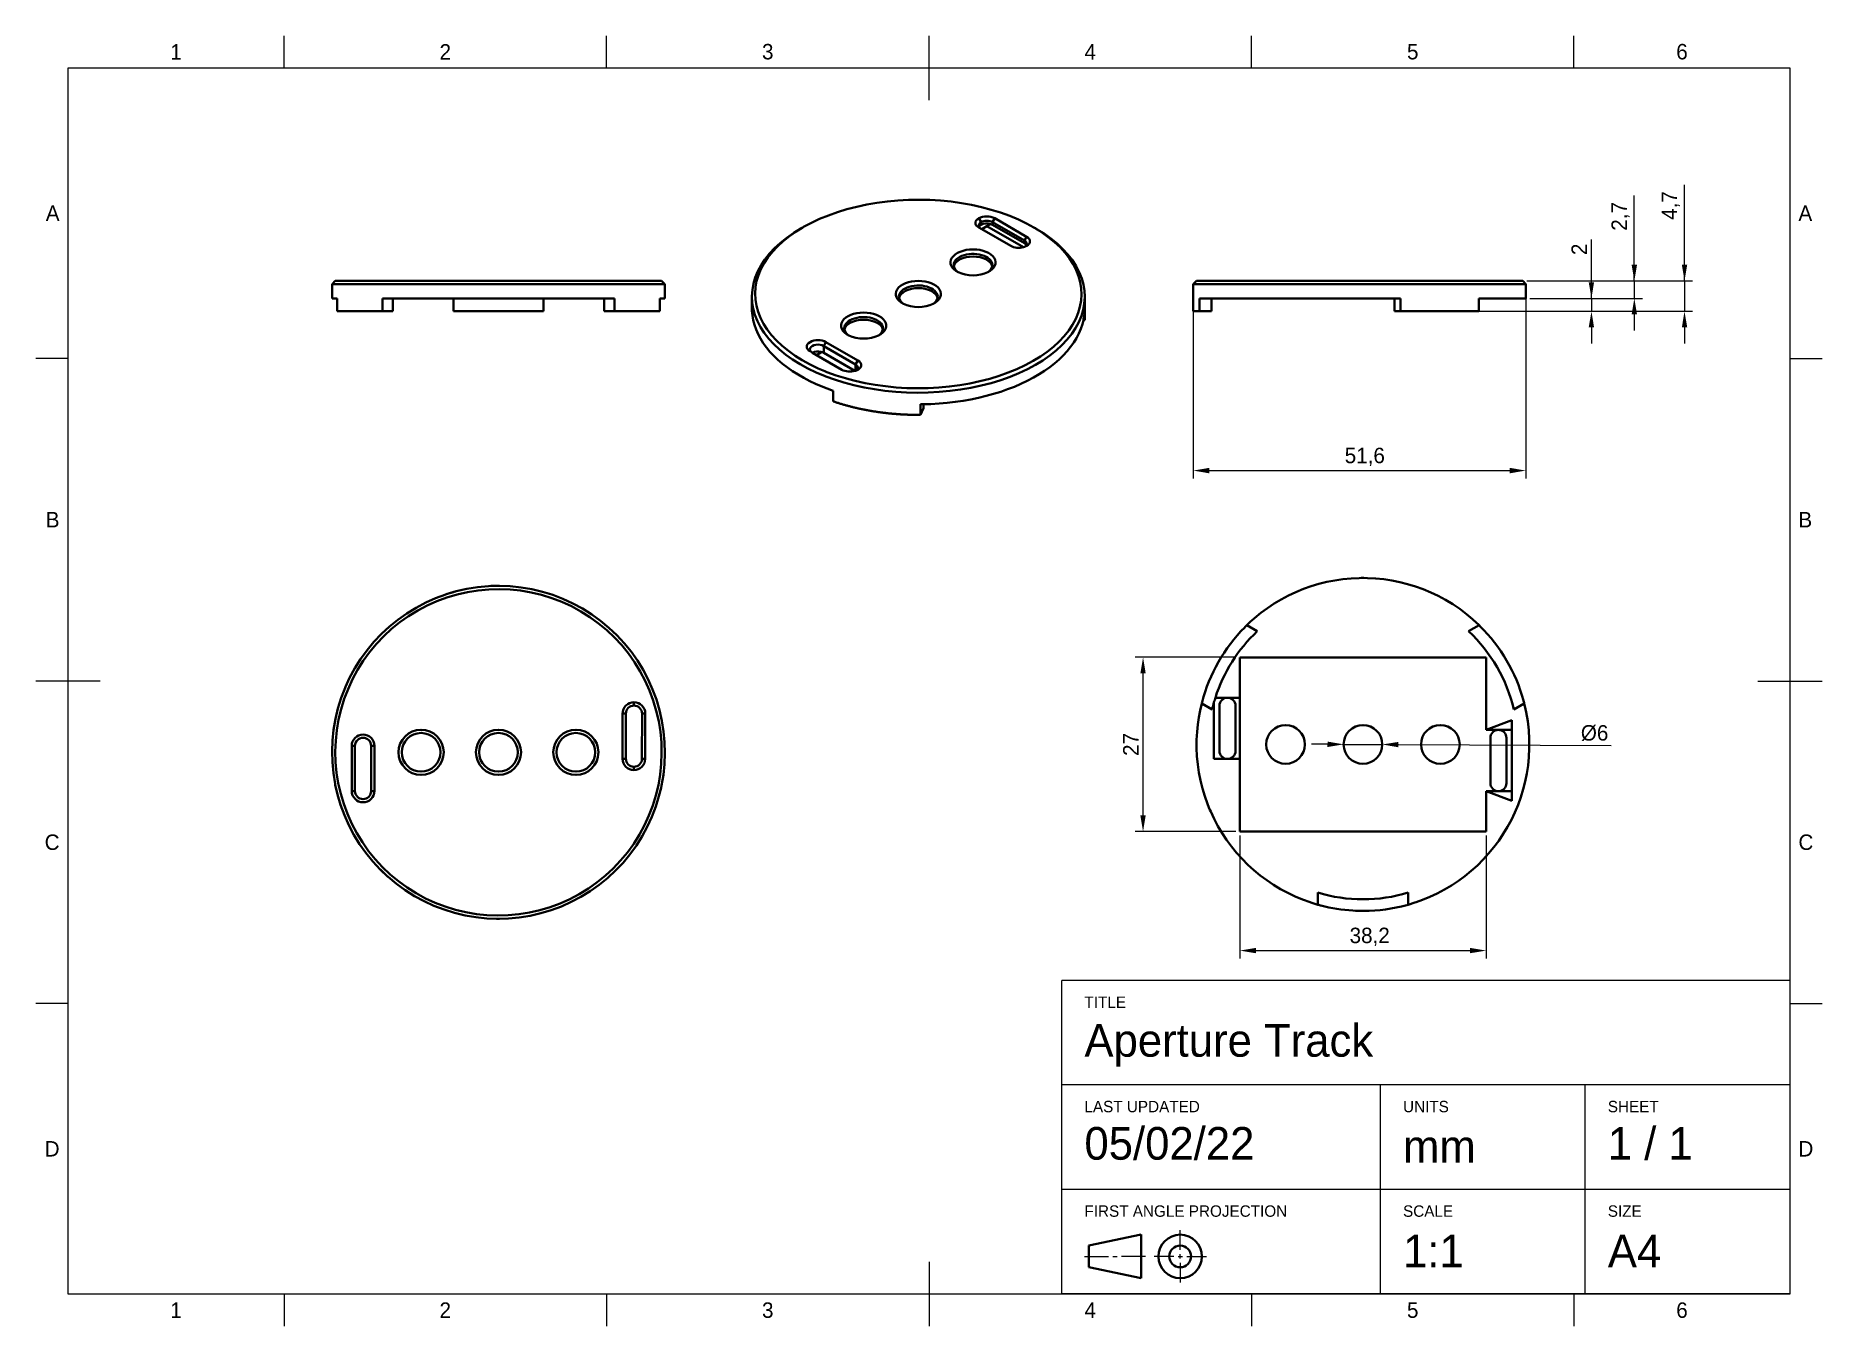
# Model space of a CAD drawing. Header units: millimetres. Extents: x 15 to 292, y 5 to 205.
import ezdxf

# ---------------------------------------------------------------- set-up
doc = ezdxf.new("R2010")
doc.units = ezdxf.units.MM
for name, color, linetype in [('Annotations', 7, 'Continuous'), ('Border', 7, 'Continuous'), ('Geometries', 7, 'Continuous')]:
    doc.layers.add(name, color=color, linetype=linetype)
doc.styles.add('Shapr0', font='txt', dxfattribs={"height": 2.3925})
doc.styles.add('Shapr1', font='txt', dxfattribs={"height": 2.3925})
doc.styles.add('Shapr3', font='txt', dxfattribs={"height": 2.3925})
doc.styles.add('Shapr6', font='txt', dxfattribs={"height": 2.3925})
doc.dimstyles.new('ISO-25', dxfattribs={"dimtxt": 2.5, "dimasz": 2.5, "dimexe": 1.25, "dimexo": 0.625, "dimtad": 1, "dimtxsty": 'Standard', "dimcen": 2.5, "dimadec": 0, "dimazin": 0, "dimtfac": 1, "dimtmove": 0, "dimatfit": 3, "dimfxl": 1, "dimarcsym": 0})

# ---------------------------------------------------------------- blocks, each defined once
blk = doc.blocks.new('*D2')
at = {"layer": 'Annotations', "color": 0, "linetype": 'Continuous', "lineweight": 15}
for p, q in [((201.69, 81.04), (201.69, 61.97)), ((239.89, 81.04), (239.89, 61.97)), ((204.19, 63.22), (237.39, 63.22))]:
    blk.add_line(p, q, dxfattribs=at)
at = {"layer": 'Annotations', "color": 0}
for points in [[(204.19, 63.64), (204.19, 62.81), (201.69, 63.22)], [(237.39, 62.81), (237.39, 63.64), (239.89, 63.22)]]:
    blk.add_solid(points, dxfattribs=at)
at = {"layer": 'Defpoints', "color": 0}
for p in [(201.69, 81.67), (239.89, 81.67), (239.89, 63.22)]:
    blk.add_point(p, dxfattribs=at)
at = {"layer": 'Annotations', "color": 0, "lineweight": 15, "insert": (221.83, 65.35), "char_height": 2.393, "attachment_point": 5, "rotation": 0.0013, "style": 'Shapr6'}
blk.add_mtext('\\A1;38,2', dxfattribs=at)
blk = doc.blocks.new('*D3')
at = {"layer": 'Annotations', "color": 0, "linetype": 'Continuous', "lineweight": 15}
for p, q in [((201.06, 108.67), (185.44, 108.67)), ((186.69, 84.17), (186.69, 106.17)), ((201.06, 81.67), (185.44, 81.67))]:
    blk.add_line(p, q, dxfattribs=at)
at = {"layer": 'Annotations', "color": 0}
for points in [[(187.1, 106.17), (186.27, 106.17), (186.69, 108.67)], [(186.27, 84.17), (187.1, 84.17), (186.69, 81.67)]]:
    blk.add_solid(points, dxfattribs=at)
at = {"layer": 'Defpoints', "color": 0}
for p in [(186.69, 108.67), (201.69, 108.67), (201.69, 81.67)]:
    blk.add_point(p, dxfattribs=at)
at = {"layer": 'Annotations', "color": 0, "lineweight": 15, "insert": (184.79, 95.17), "char_height": 2.393, "attachment_point": 5, "rotation": 90, "style": 'Shapr6'}
blk.add_mtext('\\A1;27', dxfattribs=at)
blk = doc.blocks.new('*D4')
at = {"layer": 'Annotations', "color": 0, "linetype": 'Continuous', "lineweight": 15}
for p, q in [((215.29, 95.19), (212.79, 95.2)), ((217.79, 95.18), (223.79, 95.16)), ((226.29, 95.15), (259.27, 95.02))]:
    blk.add_line(p, q, dxfattribs=at)
at = {"layer": 'Annotations', "color": 0}
for points in [[(215.28, 94.77), (215.29, 95.61), (217.79, 95.18)], [(226.29, 95.56), (226.28, 94.73), (223.79, 95.16)]]:
    blk.add_solid(points, dxfattribs=at)
at = {"layer": 'Defpoints', "color": 0}
for p in [(217.79, 95.18), (223.79, 95.16)]:
    blk.add_point(p, dxfattribs=at)
at = {"layer": 'Annotations', "color": 0, "lineweight": 15, "insert": (256.7, 96.92), "char_height": 2.393, "attachment_point": 5, "rotation": 359.7771, "style": 'Shapr6'}
blk.add_mtext('\\A1;%%c6', dxfattribs=at)
blk = doc.blocks.new('*D5')
at = {"layer": 'Annotations', "color": 0, "linetype": 'Continuous', "lineweight": 15}
for p, q in [((262.86, 167), (262.86, 180.22)), ((262.86, 169.5), (262.86, 172)), ((246.17, 167), (264.11, 167)), ((262.86, 167), (262.86, 164.3)), ((246.68, 164.3), (264.11, 164.3)), ((262.86, 161.8), (262.86, 159.3))]:
    blk.add_line(p, q, dxfattribs=at)
at = {"layer": 'Annotations', "color": 0}
for points in [[(262.44, 169.5), (263.28, 169.5), (262.86, 167)], [(263.28, 161.8), (262.44, 161.8), (262.86, 164.3)]]:
    blk.add_solid(points, dxfattribs=at)
at = {"layer": 'Defpoints', "color": 0}
for p in [(245.55, 167), (246.05, 164.3), (262.86, 164.3)]:
    blk.add_point(p, dxfattribs=at)
at = {"layer": 'Annotations', "color": 0, "lineweight": 15, "insert": (260.73, 177.01), "char_height": 2.393, "attachment_point": 5, "rotation": 90, "style": 'Shapr3'}
blk.add_mtext('\\A1;2,7', dxfattribs=at)
blk = doc.blocks.new('*D6')
at = {"layer": 'Annotations', "color": 0, "linetype": 'Continuous', "lineweight": 15}
for p, q in [((270.64, 167), (270.64, 181.9)), ((270.64, 169.5), (270.64, 172)), ((246.17, 167), (271.89, 167)), ((270.64, 167), (270.64, 162.3)), ((238.42, 162.3), (271.89, 162.3)), ((270.64, 159.8), (270.64, 157.3))]:
    blk.add_line(p, q, dxfattribs=at)
at = {"layer": 'Annotations', "color": 0}
for points in [[(270.23, 169.5), (271.06, 169.5), (270.64, 167)], [(271.06, 159.8), (270.23, 159.8), (270.64, 162.3)]]:
    blk.add_solid(points, dxfattribs=at)
at = {"layer": 'Defpoints', "color": 0}
for p in [(245.55, 167), (237.79, 162.3), (270.64, 162.3)]:
    blk.add_point(p, dxfattribs=at)
at = {"layer": 'Annotations', "color": 0, "lineweight": 15, "insert": (268.52, 178.69), "char_height": 2.393, "attachment_point": 5, "rotation": 90, "style": 'Shapr3'}
blk.add_mtext('\\A1;4,7', dxfattribs=at)
blk = doc.blocks.new('*D7')
at = {"layer": 'Annotations', "color": 0, "linetype": 'Continuous', "lineweight": 15}
for p, q in [((256.21, 164.3), (256.21, 173.4)), ((256.21, 166.8), (256.21, 169.3)), ((246.68, 164.3), (257.46, 164.3)), ((256.21, 164.3), (256.21, 162.3)), ((238.42, 162.3), (257.46, 162.3)), ((256.21, 159.8), (256.21, 157.3))]:
    blk.add_line(p, q, dxfattribs=at)
at = {"layer": 'Annotations', "color": 0}
for points in [[(255.79, 166.8), (256.62, 166.8), (256.21, 164.3)], [(256.62, 159.8), (255.79, 159.8), (256.21, 162.3)]]:
    blk.add_solid(points, dxfattribs=at)
at = {"layer": 'Defpoints', "color": 0}
for p in [(246.05, 164.3), (237.79, 162.3), (256.21, 162.3)]:
    blk.add_point(p, dxfattribs=at)
at = {"layer": 'Annotations', "color": 0, "lineweight": 15, "insert": (254.31, 171.9), "char_height": 2.393, "attachment_point": 5, "rotation": 90, "style": 'Shapr3'}
blk.add_mtext('\\A1;2', dxfattribs=at)
blk = doc.blocks.new('*D8')
at = {"layer": 'Annotations', "color": 0, "linetype": 'Continuous', "lineweight": 15}
for p, q in [((194.45, 165.87), (194.45, 136.36)), ((246.05, 165.87), (246.05, 136.36)), ((196.95, 137.61), (243.55, 137.61))]:
    blk.add_line(p, q, dxfattribs=at)
at = {"layer": 'Annotations', "color": 0}
for points in [[(196.95, 138.03), (196.95, 137.19), (194.45, 137.61)], [(243.55, 137.19), (243.55, 138.03), (246.05, 137.61)]]:
    blk.add_solid(points, dxfattribs=at)
at = {"layer": 'Defpoints', "color": 0}
for p in [(194.45, 166.5), (246.05, 166.5), (246.05, 137.61)]:
    blk.add_point(p, dxfattribs=at)
at = {"layer": 'Annotations', "color": 0, "lineweight": 15, "insert": (221.07, 139.73), "char_height": 2.393, "attachment_point": 5, "style": 'Shapr3'}
blk.add_mtext('\\A1;51,6', dxfattribs=at)
blk = doc.blocks.new('*U9')
at = {"layer": 'Border', "linetype": 'Continuous', "lineweight": 15}
for p, q in [((287, 58.6), (174.1, 58.6)), ((174.1, 10), (174.1, 58.6)), ((287, 10), (287, 58.6)), ((287, 42.4), (174.1, 42.4)), ((223.5, 10), (223.5, 42.4)), ((255.25, 10), (255.25, 42.4)), ((287, 26.2), (174.1, 26.2)), ((192.450088, 16.837486), (192.450088, 19.875004)), ((177.6, 15.82498), (181.312522, 15.82498)), ((181.987526, 15.82498), (182.66253, 15.82498)), ((187.050056, 15.82498), (183.337534, 15.82498)), ((191.437582, 15.82498), (188.400064, 15.82498)), ((192.112586, 15.82498), (192.78759, 15.82498)), ((192.450088, 15.487478), (192.450088, 16.162482)), ((192.450088, 14.812474), (192.450088, 11.774956)), ((193.462594, 15.82498), (196.500112, 15.82498)), ((287, 10), (174.1, 10))]:
    blk.add_line(p, q, dxfattribs=at)
at = {"layer": 'Border', "linetype": 'Continuous', "lineweight": 40}
for p, q in [((178.275004, 17.51249), (186.375052, 19.2)), ((178.275004, 17.51249), (178.275004, 14.13747)), ((186.375052, 19.2), (186.375052, 12.44996)), ((178.275004, 14.13747), (186.375052, 12.44996))]:
    blk.add_line(p, q, dxfattribs=at)
for radius in [3.37502, 1.68751]:
    blk.add_circle((192.450088, 15.82498), radius, dxfattribs=at)

msp = doc.modelspace()

# ---------------------------------------------------------------- linework, layer by layer
at = {"layer": 'Border', "linetype": 'Continuous', "lineweight": 15}
for p, q in [((53.5, 200), (53.5, 205)), ((103.5, 200), (103.5, 205)), ((153.5, 195), (153.5, 205)), ((203.5, 200), (203.5, 205)), ((253.5, 200), (253.5, 205)), ((287, 200), (20, 200)), ((20, 200), (20, 10)), ((287, 10), (287, 200)), ((20, 155), (15, 155)), ((287, 155), (292, 155)), ((25, 105), (15, 105)), ((282, 105), (292, 105)), ((20, 55), (15, 55)), ((287, 55), (292, 55)), ((153.5, 15), (153.5, 5)), ((20, 10), (287, 10)), ((53.5, 10), (53.5, 5)), ((103.5, 10), (103.5, 5)), ((203.5, 10), (203.5, 5)), ((253.5, 10), (253.5, 5))]:
    msp.add_line(p, q, dxfattribs=at)
at = {"layer": 'Geometries', "linetype": 'Continuous', "lineweight": 40}
for p, q in [((133.603, 175.103), (133.956, 175.307)), ((133.956, 175.307), (133.84, 175.24)), ((161.568, 176.103), (161.214, 176.716)), ((161.214, 176.716), (161.216, 176.716)), ((161.568, 175.082), (161.214, 175.287)), ((161.569, 176.104), (161.216, 176.716)), ((161.569, 176.104), (161.568, 176.103)), ((161.568, 176.103), (161.568, 175.695)), ((161.674, 175.021), (161.568, 175.082)), ((161.569, 175.696), (161.569, 176.104)), ((162.487, 175.49), (161.674, 175.021)), ((166.164, 172.428), (161.674, 175.021)), ((163.052, 175.817), (162.487, 175.49)), ((168.14, 172.227), (162.487, 175.49)), ((163.052, 175.818), (163.052, 175.817)), ((163.69, 176.716), (163.337, 176.104)), ((168.286, 173.245), (163.337, 176.104)), ((163.337, 176.104), (163.337, 175.695)), ((168.286, 172.837), (163.337, 175.695)), ((163.69, 176.716), (168.64, 173.857)), ((170.09, 175.102), (169.736, 175.306)), ((168.64, 173.857), (168.286, 173.245)), ((168.286, 172.837), (168.286, 173.245)), ((168.639, 172.428), (168.639, 172.428)), ((60.95, 166.5), (61.45, 167)), ((60.95, 166.5), (60.95, 166.5)), ((60.95, 166.5), (60.95, 164.3)), ((112.55, 166.499), (60.95, 166.5)), ((61.45, 167), (112.05, 167)), ((112.55, 166.5), (112.05, 167)), ((112.55, 166.499), (112.55, 164.3)), ((194.45, 166.5), (194.95, 167)), ((194.45, 162.31), (194.45, 166.5)), ((194.45, 166.5), (194.474, 166.5)), ((194.95, 167), (245.55, 167)), ((220.113, 166.5), (210.25, 166.5)), ((246.05, 166.5), (245.55, 167)), ((246.05, 164.3), (246.05, 166.5)), ((60.95, 164.3), (61.745, 164.3)), ((61.745, 164.3), (61.745, 162.3)), ((68.744, 164.3), (70.365, 164.3)), ((68.745, 164.3), (68.745, 162.3)), ((70.365, 164.3), (79.749, 164.3)), ((70.369, 162.3), (70.369, 164.3)), ((79.749, 164.3), (93.751, 164.3)), ((79.75, 162.3), (79.75, 164.3)), ((93.75, 162.3), (93.75, 164.3)), ((93.751, 164.3), (103.126, 164.3)), ((103.126, 164.3), (104.756, 164.3)), ((103.131, 162.3), (103.131, 164.3)), ((104.755, 164.3), (104.755, 162.3)), ((111.755, 162.3), (111.755, 164.3)), ((111.756, 164.3), (112.55, 164.3)), ((126.045, 164.57), (126.045, 162.774)), ((177.645, 161.14), (177.645, 164.569)), ((195.418, 164.3), (197.291, 164.3)), ((195.418, 164.3), (195.418, 162.3)), ((197.291, 164.3), (225.666, 164.3)), ((197.293, 162.3), (197.293, 164.3)), ((225.666, 162.3), (225.666, 164.3)), ((225.666, 164.3), (226.604, 164.3)), ((226.604, 164.3), (226.604, 162.3)), ((238.728, 164.3), (238.728, 162.3)), ((238.728, 164.3), (246.05, 164.3)), ((238.728, 164.3), (238.728, 162.3)), ((61.745, 162.3), (68.745, 162.3)), ((68.745, 162.3), (70.369, 162.3)), ((79.75, 162.3), (93.75, 162.3)), ((103.131, 162.3), (104.755, 162.3)), ((104.755, 162.3), (111.755, 162.3)), ((177.438, 160.916), (177.643, 160.947)), ((177.609, 161.984), (177.643, 162.58)), ((177.643, 162.58), (177.643, 160.947)), ((194.45, 162.3), (195.418, 162.3)), ((195.418, 162.3), (197.293, 162.3)), ((225.666, 162.3), (226.604, 162.3)), ((226.604, 162.3), (237.79, 162.3)), ((237.79, 162.3), (237.79, 162.3)), ((237.79, 162.3), (238.728, 162.3)), ((135.404, 155.895), (135.05, 156.099)), ((135.44, 155.874), (135.404, 155.895)), ((136.076, 155.507), (135.44, 155.874)), ((136.747, 155.895), (136.076, 155.507)), ((140, 153.241), (136.076, 155.507)), ((136.747, 156.015), (136.747, 155.895)), ((137.172, 156.915), (137.525, 157.528)), ((137.172, 156.915), (137.172, 155.854)), ((142.121, 154.058), (137.172, 156.915)), ((137.172, 155.854), (142.023, 153.053)), ((137.525, 157.528), (142.475, 154.67)), ((142.121, 154.058), (142.475, 154.67)), ((142.121, 153.084), (142.121, 154.058)), ((138.656, 149.971), (138.656, 148.338)), ((152.179, 147.879), (152.665, 147.885)), ((152.179, 147.879), (152.179, 146.246)), ((152.179, 146.246), (152.665, 147.292)), ((152.665, 147.292), (152.665, 147.887)), ((85.201, 119.704), (86.75, 119.75)), ((86.74, 119.75), (86.75, 119.75)), ((86.76, 119.75), (86.75, 119.75)), ((86.75, 119.75), (86.75, 119.75)), ((86.75, 119.75), (86.885, 119.75)), ((220.482, 120.966), (220.786, 120.968)), ((220.786, 120.968), (220.92, 120.967)), ((220.92, 120.967), (220.786, 120.967)), ((220.786, 120.967), (220.786, 120.967)), ((78.656, 118.448), (80.203, 118.906)), ((79.75, 118.782), (78.656, 118.448)), ((93.563, 118.834), (95.015, 118.391)), ((202.781, 113.646), (204.405, 112.708)), ((237.167, 112.708), (238.792, 113.646)), ((239.886, 108.667), (201.686, 108.666)), ((201.686, 102.416), (201.686, 108.666)), ((239.886, 108.667), (239.886, 97.417)), ((62.967, 103.95), (62.863, 103.7)), ((62.967, 103.95), (63.031, 104.1)), ((106.5, 99.951), (106, 99.951)), ((106, 92.95), (106, 99.951)), ((106.5, 99.951), (106.5, 92.95)), ((107.751, 101.201), (107.751, 101.701)), ((107.751, 101.701), (107.753, 101.701)), ((107.752, 101.201), (107.751, 101.201)), ((107.752, 101.201), (107.753, 101.701)), ((109.001, 92.949), (109.002, 99.95)), ((109.502, 99.95), (109.002, 99.95)), ((109.502, 99.95), (109.501, 92.949)), ((197.405, 100.583), (195.781, 101.521)), ((197.686, 92.916), (197.686, 101.677)), ((197.907, 102.416), (199.786, 102.416)), ((198.536, 94.166), (198.536, 101.166)), ((199.786, 102.416), (201.686, 102.416)), ((201.036, 94.166), (201.036, 101.166)), ((201.686, 102.416), (201.686, 92.916)), ((245.792, 101.521), (244.167, 100.583)), ((245.792, 101.521), (245.998, 100.648)), ((239.886, 97.417), (243.886, 98.918)), ((239.886, 97.417), (241.786, 97.418)), ((241.786, 97.418), (241.787, 97.418)), ((241.787, 97.418), (243.886, 97.418)), ((243.886, 98.918), (243.886, 97.418)), ((243.886, 97.418), (243.886, 87.917)), ((64, 94.951), (64.5, 94.951)), ((64, 87.951), (64, 94.951)), ((64.5, 94.951), (64.5, 87.951)), ((67, 94.951), (67.5, 94.951)), ((67, 87.951), (67, 94.951)), ((67.5, 94.951), (67.5, 87.951)), ((240.537, 96.168), (240.537, 89.167)), ((243.037, 96.168), (243.038, 89.167)), ((106.5, 92.95), (106, 92.95)), ((107.75, 91.2), (107.75, 91.7)), ((107.75, 91.7), (107.75, 91.7)), ((107.75, 91.2), (107.75, 91.7)), ((109.501, 92.949), (109.001, 92.949)), ((199.786, 92.916), (197.686, 92.916)), ((201.686, 92.916), (199.786, 92.916)), ((201.686, 92.916), (201.686, 81.666)), ((61.444, 88.926), (61.794, 87.406)), ((107.75, 91.2), (107.75, 91.2)), ((64, 87.951), (64.5, 87.951)), ((67, 87.951), (67.5, 87.951)), ((111.961, 88.469), (111.636, 87.145)), ((241.787, 87.917), (239.886, 87.916)), ((239.886, 87.916), (239.886, 81.667)), ((239.886, 87.916), (243.886, 86.417)), ((241.789, 87.917), (241.787, 87.917)), ((243.886, 87.917), (241.789, 87.917)), ((243.886, 87.917), (243.886, 86.417)), ((197.066, 85.017), (196.899, 85.417)), ((201.686, 81.666), (239.886, 81.667)), ((68.41, 75.803), (69.565, 74.707)), ((104.893, 75.607), (103.715, 74.512)), ((213.786, 70.335), (213.786, 72.211)), ((227.786, 72.211), (227.786, 70.335)), ((213.786, 70.335), (212.692, 70.669)), ((220.786, 69.367), (220.776, 69.367)), ((220.796, 69.367), (220.786, 69.367)), ((220.786, 69.367), (220.786, 69.367)), ((86.75, 68.15), (86.75, 68.15)), ((86.884, 68.15), (86.75, 68.15))]:
    msp.add_line(p, q, dxfattribs=at)
at = {"layer": 'Geometries', "linetype": 'Continuous', "lineweight": 40, "flags": 128}
for points in [[(169.736, 175.306), (168.629, 175.908), (167.357, 176.517), (166.012, 177.079), (164.607, 177.59), (163.153, 178.044), (161.651, 178.443), (160.107, 178.784), (158.528, 179.066), (156.913, 179.288), (155.276, 179.449), (153.632, 179.548), (151.98, 179.585), (150.327, 179.559), (148.681, 179.47), (147.041, 179.318), (145.423, 179.106), (143.838, 178.834), (142.288, 178.503), (140.779, 178.113), (139.317, 177.668), (137.902, 177.166), (136.547, 176.612), (135.264, 176.01), (134.051, 175.362), (133.956, 175.307)], [(126.045, 164.57), (126.045, 164.649), (126.109, 165.623), (126.284, 166.592), (126.568, 167.553), (126.96, 168.501), (127.458, 169.433), (128.062, 170.343), (128.767, 171.229), (129.57, 172.086), (130.469, 172.911), (131.46, 173.7), (132.538, 174.45), (133.603, 175.103)], [(133.84, 175.24), (132.914, 174.668), (131.859, 173.934), (130.885, 173.157), (130.001, 172.346), (129.213, 171.507), (128.523, 170.64), (127.932, 169.748), (127.444, 168.836), (127.059, 167.904), (126.779, 166.959), (126.608, 166.01), (126.545, 165.056), (126.591, 164.102), (126.744, 163.151), (127.007, 162.205), (127.374, 161.27), (127.845, 160.355), (128.419, 159.46)], [(141.059, 151.765), (142.039, 151.513), (143.582, 151.172), (145.162, 150.89), (146.777, 150.668), (148.413, 150.506), (150.058, 150.408), (151.71, 150.371), (153.362, 150.397), (155.009, 150.486), (156.648, 150.638), (158.267, 150.85), (159.852, 151.122), (161.402, 151.453), (162.911, 151.842), (164.373, 152.288), (165.788, 152.79), (167.142, 153.344), (168.426, 153.946), (169.639, 154.594), (170.775, 155.287), (171.831, 156.022), (172.805, 156.799), (173.689, 157.61), (174.477, 158.449), (175.167, 159.316), (175.758, 160.208), (176.245, 161.119), (176.631, 162.052), (176.91, 162.997), (177.082, 163.946), (177.145, 164.9), (177.099, 165.854), (176.945, 166.804), (176.683, 167.751), (176.315, 168.686), (175.844, 169.601), (175.27, 170.496), (174.596, 171.367), (173.824, 172.211), (172.955, 173.028), (171.995, 173.81), (170.954, 174.551), (169.988, 175.158)], [(169.988, 175.158), (169.83, 175.252), (169.736, 175.306)], [(170.09, 175.101), (170.185, 175.046), (171.333, 174.331), (172.397, 173.574), (173.373, 172.778), (174.257, 171.948), (175.045, 171.086), (175.733, 170.196), (176.32, 169.282), (176.801, 168.348), (177.176, 167.397), (177.442, 166.435), (177.598, 165.464), (177.645, 164.569)], [(210.25, 166.5), (208.716, 166.5), (207.231, 166.5), (205.802, 166.5), (204.435, 166.5), (203.136, 166.5), (201.91, 166.5), (200.762, 166.5), (199.698, 166.5), (198.722, 166.5), (197.838, 166.5), (197.05, 166.5), (196.361, 166.5), (195.775, 166.5), (195.294, 166.5), (194.919, 166.5), (194.653, 166.5), (194.496, 166.5), (194.474, 166.5)], [(246.05, 166.5), (246.05, 166.5), (245.985, 166.5), (245.811, 166.5), (245.527, 166.5), (245.135, 166.5), (244.636, 166.5), (244.033, 166.5), (243.328, 166.5), (242.524, 166.5), (241.625, 166.5), (240.635, 166.5), (239.557, 166.5), (238.396, 166.5), (237.158, 166.5), (235.847, 166.5), (234.469, 166.5), (233.031, 166.5), (231.538, 166.5), (229.996, 166.5), (228.413, 166.5), (226.795, 166.5), (225.148, 166.5), (223.481, 166.5), (221.8, 166.5), (220.113, 166.5)], [(126.094, 163.651), (126.091, 163.675), (126.045, 164.57)], [(127.956, 158.943), (127.37, 159.857), (126.889, 160.791), (126.514, 161.741), (126.248, 162.704), (126.094, 163.651)], [(177.645, 164.569), (177.645, 164.49), (177.58, 163.516), (177.406, 162.546), (177.122, 161.585), (176.73, 160.637), (176.231, 159.706), (175.628, 158.796), (174.923, 157.91), (174.119, 157.053), (173.22, 156.228), (172.23, 155.439), (171.152, 154.688), (169.991, 153.981), (168.753, 153.318), (167.442, 152.704), (166.064, 152.14), (164.626, 151.63), (163.133, 151.175), (161.591, 150.778), (160.008, 150.439), (158.39, 150.161), (156.744, 149.945), (155.076, 149.791), (153.395, 149.701), (151.708, 149.674), (150.02, 149.711), (148.341, 149.812), (146.677, 149.976), (145.035, 150.202), (143.422, 150.49), (141.845, 150.838), (140.311, 151.245), (138.826, 151.709), (137.511, 152.184)], [(126.044, 162.774), (126.054, 162.365), (126.12, 161.633), (126.248, 160.907), (126.436, 160.187), (126.686, 159.474), (126.996, 158.766), (127.368, 158.064), (127.798, 157.376), (128.286, 156.7), (128.833, 156.038), (129.432, 155.395), (130.084, 154.771), (130.787, 154.167), (131.543, 153.581), (132.351, 153.016), (133.203, 152.475), (134.101, 151.96), (135.044, 151.469), (135.906, 151.06), (136.795, 150.674), (137.712, 150.311), (138.656, 149.971)], [(152.665, 147.885), (152.988, 147.892), (153.797, 147.92), (155.061, 147.994), (156.315, 148.103), (157.558, 148.247), (158.789, 148.427), (160, 148.641), (161.188, 148.889), (162.353, 149.169), (163.496, 149.483), (164.613, 149.83), (165.697, 150.206), (166.746, 150.613), (167.763, 151.051), (168.743, 151.517), (169.68, 152.01), (170.573, 152.528), (171.423, 153.072), (172.223, 153.638), (172.972, 154.223), (173.67, 154.83), (174.318, 155.457), (174.915, 156.104), (175.455, 156.767), (175.937, 157.444), (176.363, 158.136), (176.738, 158.857), (177.048, 159.587), (177.294, 160.326), (177.443, 160.915)], [(177.443, 160.915), (177.476, 161.072), (177.593, 161.826), (177.609, 161.984)], [(177.643, 160.947), (177.644, 161.029), (177.645, 161.112), (177.645, 161.14)], [(137.511, 152.184), (137.397, 152.229), (136.03, 152.801), (134.731, 153.423), (133.505, 154.093), (132.357, 154.808), (131.293, 155.565), (130.317, 156.36), (129.433, 157.191), (128.645, 158.053), (127.956, 158.943)], [(128.419, 159.46), (129.094, 158.589), (129.866, 157.745), (130.735, 156.928), (131.695, 156.146), (132.736, 155.405), (133.86, 154.704), (135.06, 154.048), (136.333, 153.439), (137.354, 153.005)], [(137.354, 153.005), (137.678, 152.877), (139.083, 152.366), (140.536, 151.911), (141.059, 151.765)], [(138.656, 148.338), (138.779, 148.296), (138.902, 148.255), (139.025, 148.214), (139.149, 148.173), (139.273, 148.133), (139.397, 148.093), (139.522, 148.053), (139.648, 148.014), (139.773, 147.976), (139.899, 147.938), (140.026, 147.9), (140.153, 147.862), (140.28, 147.825), (140.408, 147.788), (140.536, 147.752), (140.665, 147.716), (140.793, 147.681), (140.922, 147.646), (141.051, 147.611), (141.18, 147.577), (141.31, 147.543), (141.44, 147.51), (141.571, 147.477), (141.701, 147.444), (141.833, 147.412), (141.964, 147.38), (142.096, 147.349), (142.229, 147.318), (142.361, 147.287), (142.494, 147.257), (142.627, 147.228), (142.76, 147.199), (142.894, 147.17), (143.027, 147.142), (143.161, 147.114), (143.295, 147.086), (143.43, 147.059), (143.564, 147.033), (143.699, 147.007), (143.835, 146.981), (143.97, 146.955), (144.106, 146.93), (144.243, 146.906), (144.379, 146.882), (144.516, 146.858), (144.653, 146.835), (144.791, 146.812), (144.929, 146.79), (145.067, 146.768), (145.205, 146.746), (145.343, 146.725), (145.482, 146.705), (145.62, 146.685), (145.759, 146.665), (145.898, 146.646), (146.038, 146.627), (146.177, 146.609), (146.289, 146.594), (146.402, 146.58), (146.514, 146.566), (146.627, 146.553), (146.74, 146.539), (146.873, 146.524), (147.006, 146.509), (147.14, 146.494), (147.273, 146.48), (147.407, 146.467), (147.541, 146.453), (147.675, 146.441), (147.809, 146.428), (147.944, 146.416), (148.078, 146.404), (148.212, 146.393), (148.347, 146.382), (148.482, 146.372), (148.616, 146.362), (148.751, 146.352), (148.886, 146.343), (149.021, 146.334), (149.156, 146.326), (149.291, 146.318), (149.427, 146.31), (149.562, 146.303), (149.697, 146.296), (149.833, 146.29), (149.968, 146.284), (150.104, 146.279), (150.239, 146.274), (150.375, 146.269), (150.511, 146.265), (150.647, 146.261), (150.782, 146.257), (150.922, 146.254), (151.061, 146.252), (151.201, 146.249), (151.341, 146.248), (151.48, 146.246), (151.62, 146.245), (151.76, 146.245), (151.9, 146.245), (152.039, 146.245), (152.179, 146.246)], [(63.428, 103.756), (62.837, 102.212), (62.349, 100.633), (61.964, 99.018), (61.685, 97.382), (61.513, 95.737), (61.45, 94.085), (61.496, 92.433), (61.649, 90.786), (61.912, 89.147), (62.28, 87.528), (62.751, 85.943), (63.325, 84.393), (63.999, 82.884), (64.771, 81.422), (65.64, 80.008), (66.6, 78.653), (67.641, 77.369), (68.765, 76.156), (69.966, 75.02), (71.238, 73.964), (72.583, 72.99), (73.988, 72.106), (75.441, 71.318), (76.944, 70.628), (78.488, 70.037), (80.067, 69.55), (81.682, 69.164), (83.319, 68.885), (84.963, 68.713), (86.615, 68.65), (88.267, 68.696), (89.913, 68.85), (91.553, 69.112), (93.172, 69.48), (94.757, 69.951), (96.307, 70.525), (97.816, 71.199), (99.278, 71.971), (100.693, 72.84), (102.047, 73.8), (103.331, 74.841), (104.544, 75.965), (105.681, 77.166), (106.736, 78.438), (107.71, 79.783), (108.594, 81.188), (109.382, 82.642), (110.072, 84.144), (110.663, 85.688), (111.151, 87.267), (111.536, 88.882), (111.815, 90.519), (111.987, 92.163), (112.05, 93.815), (112.004, 95.468), (111.851, 97.114), (111.588, 98.754), (111.221, 100.372), (110.75, 101.957), (110.175, 103.508), (109.501, 105.017), (108.729, 106.478), (107.86, 107.893), (106.9, 109.248), (105.859, 110.532), (104.735, 111.745), (103.534, 112.881), (102.262, 113.936), (100.917, 114.91), (99.512, 115.795), (98.059, 116.582), (96.556, 117.272), (95.013, 117.863), (93.433, 118.351), (91.818, 118.736), (90.182, 119.016), (88.537, 119.187), (86.885, 119.25), (85.232, 119.205), (83.586, 119.051), (81.947, 118.788), (80.328, 118.421), (78.743, 117.95), (77.193, 117.376), (75.684, 116.701), (74.222, 115.929), (72.807, 115.06), (71.452, 114.1), (70.169, 113.059), (68.956, 111.935), (67.819, 110.735), (66.764, 109.462), (65.79, 108.117), (64.906, 106.712), (64.118, 105.259), (63.428, 103.756)], [(80.203, 118.906), (80.205, 118.906), (81.851, 119.281), (83.519, 119.547), (85.2, 119.704), (85.201, 119.704)], [(86.885, 119.75), (86.887, 119.75), (88.574, 119.686), (90.254, 119.511), (91.918, 119.227), (93.56, 118.835), (93.563, 118.834)], [(203.601, 114.411), (203.975, 114.739), (204.959, 115.543), (205.979, 116.296), (207.035, 116.997), (208.127, 117.648), (209.244, 118.242), (210.387, 118.779), (211.555, 119.259), (212.748, 119.683), (213.962, 120.049), (215.189, 120.353), (216.43, 120.597), (217.685, 120.78), (218.949, 120.902), (220.214, 120.961), (220.482, 120.966)], [(220.92, 120.967), (221.481, 120.958), (222.749, 120.892), (224.007, 120.766), (225.254, 120.578), (226.49, 120.329), (227.716, 120.019), (228.931, 119.648), (230.125, 119.218), (231.295, 118.73), (232.443, 118.184), (233.592, 117.565), (234.705, 116.891), (235.784, 116.161), (236.827, 115.374), (237.751, 114.605)], [(63.031, 104.1), (63.672, 105.484), (64.475, 106.969), (65.375, 108.398), (66.365, 109.765), (67.443, 111.064), (68.604, 112.29), (69.842, 113.438), (71.153, 114.502), (72.531, 115.478), (73.969, 116.362), (75.462, 117.15), (77.004, 117.839), (78.587, 118.425), (78.656, 118.448)], [(80.203, 118.906), (80.154, 118.893), (80.019, 118.857), (79.885, 118.82), (79.75, 118.782)], [(95.015, 118.391), (95.173, 118.337), (96.75, 117.733), (98.284, 117.028), (99.769, 116.225), (101.198, 115.326), (102.565, 114.335), (103.864, 113.257), (105.09, 112.096), (106.238, 110.858), (107.302, 109.547), (108.278, 108.17), (109.162, 106.731), (109.95, 105.238), (110.638, 103.696), (111.225, 102.113), (111.706, 100.495), (112.081, 98.849), (112.347, 97.182), (112.504, 95.501), (112.55, 93.813), (112.486, 92.126), (112.311, 90.446), (112.027, 88.782), (111.961, 88.469)], [(202.447, 113.314), (202.483, 113.35), (202.582, 113.449), (202.681, 113.548), (202.781, 113.646)], [(202.781, 113.646), (203.369, 114.201), (203.601, 114.411)], [(237.751, 114.605), (237.832, 114.534), (238.792, 113.646)], [(238.792, 113.646), (238.893, 113.546), (238.929, 113.511)], [(61.444, 88.926), (61.419, 89.052), (61.153, 90.719), (60.997, 92.4), (60.95, 94.087), (61.015, 95.775), (61.189, 97.454), (61.473, 99.118), (61.865, 100.76), (62.364, 102.373), (62.863, 103.7)], [(196.899, 85.417), (196.69, 85.947), (196.265, 87.145), (195.901, 88.356), (195.598, 89.581), (195.355, 90.818), (195.173, 92.069), (195.051, 93.333), (194.992, 94.598), (194.995, 95.864), (195.061, 97.132), (195.17, 98.242), (195.326, 99.343), (195.48, 100.192)], [(195.48, 100.192), (195.53, 100.436), (195.781, 101.521)], [(195.781, 101.521), (195.816, 101.659), (195.83, 101.712)], [(245.998, 100.648), (246.099, 100.158), (246.332, 98.779), (246.491, 97.384), (246.574, 95.984), (246.58, 94.583), (246.51, 93.18), (246.382, 91.923), (246.193, 90.676), (245.943, 89.44), (245.632, 88.215), (245.26, 87), (244.829, 85.807), (244.34, 84.637), (243.793, 83.49), (243.193, 82.377), (242.541, 81.297), (241.837, 80.25), (241.08, 79.236), (240.272, 78.258), (239.42, 77.322), (238.522, 76.429), (237.579, 75.58), (236.596, 74.778), (235.577, 74.027), (234.522, 73.327), (233.432, 72.679), (232.314, 72.086), (231.172, 71.549), (230.005, 71.07), (229.052, 70.727)], [(245.673, 101.972), (245.685, 101.927), (245.721, 101.792), (245.757, 101.657), (245.792, 101.521)], [(61.444, 88.926), (61.493, 88.681), (61.745, 87.596)], [(61.745, 87.596), (61.78, 87.458), (61.794, 87.406)], [(68.41, 75.803), (68.41, 75.804), (67.262, 77.042), (66.198, 78.353), (65.222, 79.731), (64.338, 81.169), (63.55, 82.662), (62.862, 84.204), (62.275, 85.787), (61.794, 87.405), (61.794, 87.406)], [(111.636, 87.145), (111.635, 87.14), (111.136, 85.527), (110.533, 83.95), (109.828, 82.416), (109.025, 80.931), (108.125, 79.502), (107.135, 78.135), (106.057, 76.836), (104.896, 75.61), (104.893, 75.607)], [(212.692, 70.669), (212.587, 70.704), (211.41, 71.131), (210.256, 71.614), (209.123, 72.154), (208.007, 72.754), (206.924, 73.407), (205.875, 74.112), (204.859, 74.87), (203.879, 75.678), (202.943, 76.532), (202.05, 77.43), (201.2, 78.374), (200.401, 79.353), (199.652, 80.368), (198.955, 81.418), (198.308, 82.504), (197.711, 83.627), (197.172, 84.774), (197.066, 85.017)], [(68.41, 75.803), (68.447, 75.767), (68.545, 75.668), (68.645, 75.57), (68.745, 75.472)], [(68.744, 75.472), (69.333, 74.916), (69.565, 74.707)], [(86.446, 68.152), (84.926, 68.215), (83.246, 68.389), (81.582, 68.673), (79.94, 69.065), (78.327, 69.564), (76.75, 70.167), (75.216, 70.872), (73.731, 71.676), (72.302, 72.575), (70.935, 73.565), (69.636, 74.643), (69.565, 74.707)], [(103.715, 74.512), (103.658, 74.462), (102.347, 73.398), (100.969, 72.422), (99.531, 71.538), (98.038, 70.75), (96.496, 70.062), (94.913, 69.475), (93.295, 68.994), (91.649, 68.619), (89.981, 68.353), (88.3, 68.197), (86.884, 68.15)], [(214.239, 70.212), (214.191, 70.224), (214.056, 70.26), (213.921, 70.297), (213.786, 70.335)], [(220.921, 69.367), (220.89, 69.367), (220.796, 69.367)], [(227.786, 70.335), (227.649, 70.297), (227.6, 70.283)], [(229.052, 70.727), (228.812, 70.647), (227.786, 70.335)], [(86.75, 68.15), (86.613, 68.15), (86.446, 68.152)]]:
    msp.add_lwpolyline(points, dxfattribs=at)
at = {"layer": 'Geometries', "linetype": 'Continuous', "lineweight": 40}
for centre, radius in [((74.75, 93.949), 3.5), ((86.75, 93.949), 3.5), ((98.75, 93.949), 3.5), ((208.786, 95.168), 3), ((220.786, 95.168), 3), ((232.786, 95.168), 3), ((74.75, 93.949), 3), ((86.75, 93.949), 3), ((98.75, 93.949), 3)]:
    msp.add_circle(centre, radius, dxfattribs=at)
for centre, radius, start, end in [((86.75, 93.95), 25.8, 90.02237, 93.441), ((220.786, 95.167), 25.8, 135.30289, 165.30554), ((220.786, 95.167), 24, 133.04224, 162.41939), ((220.786, 95.167), 24, 13.04224, 46.95776), ((220.786, 95.167), 25.8, 15.29347, 45.31495), ((107.75, 99.951), 1.75, 89.98763, 180), ((107.75, 99.951), 1.25, 89.98763, 180), ((107.752, 99.951), 1.25, 359.98763, 89.98763), ((107.752, 99.951), 1.75, 359.98763, 89.98763), ((220.786, 95.167), 24, 164.26132, 166.95776), ((220.786, 95.167), 24, 162.41939, 164.26132), ((199.786, 101.166), 1.25, 90, 180), ((199.786, 101.166), 1.25, 0, 90), ((241.787, 96.168), 1.25, 90.01237, 180), ((241.787, 96.168), 1.25, 0.01237, 90.01237), ((65.75, 94.951), 1.75, 0, 180), ((65.75, 94.951), 1.25, 0, 180), ((107.75, 92.95), 1.75, 180, 269.98763), ((107.75, 92.95), 1.25, 180, 269.98763), ((107.751, 92.95), 1.25, 269.98763, 359.98763), ((107.751, 92.95), 1.75, 269.98763, 359.98763), ((199.786, 94.166), 1.25, 180, 270), ((199.786, 94.166), 1.25, 270, 0), ((241.787, 89.167), 1.25, 180, 270.01237), ((241.788, 89.167), 1.25, 270.01242, 0.01254), ((65.75, 87.951), 1.75, 180, 0), ((65.75, 87.951), 1.25, 180, 0), ((220.786, 95.167), 24, 253.04224, 286.95776), ((220.786, 95.167), 25.8, 255.30061, 266.559), ((220.786, 95.167), 25.8, 266.559, 269.97763), ((220.786, 95.167), 25.8, 270.30048, 285.31276)]:
    msp.add_arc(centre, radius, start, end, dxfattribs=at)
for centre, major_axis, start_param, end_param in [((162.451, 176.001), (1.75, 0), 2.3559785, 3.9269908), ((162.451, 175.593), (-1.25, 0), 5.4975712, 6.5699419), ((162.453, 176.002), (1.75, 0), 0.7851822, 2.3559785), ((162.451, 175.184), (-1.25, 0), 5.4975712, 5.9964288), ((162.451, 175.593), (-1.25, 0), 0.2867566, 0.7853982), ((162.453, 175.593), (-1.25, 0), 3.9267749, 5.4975712), ((162.453, 175.185), (-1.25, 0), 4.2119158, 5.4975703), ((162.453, 175.185), (-1.25, 0), 3.9267719, 4.2119158), ((160.331, 169.877), (3.5, 0), 5.4235349, 10.2844283), ((167.402, 173.143), (1.75, 0), 3.9269908, 5.1475721), ((167.402, 173.143), (1.75, 0), 5.1475721, 5.3423134), ((167.402, 172.735), (-1.25, 0), 2.8548361, 3.9267749), ((167.402, 172.326), (-1.25, 0), 3.4283492, 3.9267749), ((167.402, 172.735), (-1.25, 0), 2.5402282, 2.8548361), ((167.402, 173.143), (1.75, 0), 5.3423134, 5.4975712), ((167.402, 173.143), (1.75, 0), 5.4975712, 7.0683675), ((160.331, 169.468), (-3, 0), 3.023467, 6.2831853), ((160.331, 169.468), (-3, 0), 0, 0.1181257), ((160.331, 169.06), (-3, 0), 3.2597183, 6.1650597), ((160.331, 169.468), (-3, 0), 0.1181257, 0.7051935), ((160.331, 169.468), (-3, 0), 2.4363991, 3.023467), ((151.846, 164.978), (3.5, 0), 5.4235349, 10.2844283), ((151.846, 164.569), (-3, 0), 3.023467, 6.2831853), ((160.331, 169.877), (3.5, 0), 4.001243, 5.4235349), ((151.846, 164.569), (-3, 0), 0, 0.1181257), ((151.846, 164.161), (3, 0), 0.1181257, 3.023467), ((151.846, 164.569), (-3, 0), 0.1181257, 0.7051935), ((151.846, 164.978), (3.5, 0), 4.001243, 5.4235349), ((151.846, 164.569), (-3, 0), 2.4363991, 3.023467), ((143.36, 160.079), (3.5, 0), 5.4235349, 10.2844283), ((143.36, 159.67), (-3, 0), 3.023467, 6.2831853), ((143.36, 159.262), (-3, 0), 3.2597183, 6.1650597), ((136.288, 156.813), (1.75, 0), 0.7853982, 3.9269908), ((143.36, 159.67), (-3, 0), 0, 0.1181257), ((143.36, 159.67), (-3, 0), 0.1181257, 0.7051935), ((143.36, 160.079), (3.5, 0), 4.001243, 5.4235349), ((143.36, 159.67), (-3, 0), 2.4363991, 3.023467), ((136.288, 156.405), (-1.25, 0), 3.9269908, 7.0685835), ((136.288, 155.344), (-1.25, 0), 4.3359664, 5.4577765), ((136.288, 155.344), (-1.25, 0), 3.9269908, 4.3359664), ((141.238, 153.956), (1.75, 0), 3.9269908, 5.178083), ((141.238, 153.956), (1.75, 0), 5.178083, 5.2418593), ((141.238, 153.547), (-1.25, 0), 2.5403284, 3.9269908), ((141.238, 153.956), (1.75, 0), 5.2418593, 5.3422285), ((141.238, 153.956), (1.75, 0), 5.3422285, 7.0685835)]:
    msp.add_ellipse(centre, major_axis=major_axis, ratio=0.5773503, start_param=start_param, end_param=end_param, dxfattribs=at)

# ---------------------------------------------------------------- block references
msp.add_blockref('*U9', (0, 0))

# ---------------------------------------------------------------- texts
at = {"layer": 'Border', "linetype": 'Continuous', "lineweight": 15, "char_height": 2.393, "width": 2.3925, "style": 'Shapr0'}
for s, insert, attachment_point in [('1', (36.75, 201.304), 8), ('2', (78.5, 201.304), 8), ('3', (128.5, 201.304), 8), ('4', (178.5, 201.304), 8), ('5', (228.5, 201.304), 8), ('6', (270.25, 201.304), 8), ('A', (18.696, 177.5), 6), ('A', (288.304, 177.5), 4), ('B', (18.696, 130), 6), ('B', (288.304, 130), 4), ('C', (18.696, 80), 6), ('C', (288.304, 80), 4), ('D', (18.696, 32.5), 6), ('D', (288.304, 32.5), 4), ('1', (36.75, 8.696), 2), ('2', (78.5, 8.696), 2), ('3', (128.5, 8.696), 2), ('4', (178.5, 8.696), 2), ('5', (228.5, 8.696), 2), ('6', (270.25, 8.696), 2)]:
    msp.add_mtext(s, dxfattribs=dict(at, insert=insert, attachment_point=attachment_point))
at = {"layer": 'Border', "linetype": 'Continuous', "lineweight": 15, "attachment_point": 1, "style": 'Shapr1'}
for s, insert, char_height in [('TITLE', (177.6, 56.1), 1.7705), ('Aperture Track', (177.6, 51.837), 5.06253), ('LAST UPDATED', (177.6, 39.935), 1.77045), ('UNITS', (227, 39.935), 1.7705), ('SHEET', (258.75, 39.935), 1.7705), ('05/02/22', (177.6, 35.874), 5.0625), ('1 / 1', (258.75, 35.874), 5.0625), ('mm', (227, 35.4), 5.0625), ('FIRST ANGLE PROJECTION', (177.6, 23.735), 1.77045), ('SCALE', (227, 23.735), 1.7705), ('SIZE', (258.75, 23.735), 1.7705), ('1:1', (227, 19.2), 5.0625), ('A4', (258.75, 19.2), 5.0625)]:
    msp.add_mtext(s, dxfattribs=dict(at, insert=insert, char_height=char_height))

# ---------------------------------------------------------------- dimensions: what is measured, and where the dimension line sits
at = {"layer": 'Annotations', "linetype": 'Continuous', "lineweight": 15}
for base, p1, p2, angle, override, picture, middle, dimtype in [((270.644, 162.3), (245.55, 167), (237.79, 162.3), 90, {"dimscale": 1, "dimgap": 0.7, "dimdec": 2, "dimlfac": 1, "dimrnd": 0.01, "dimzin": 8, "dimdsep": 44, "dimtxsty": 'Shapr3', "dimse1": 0, "dimse2": 0, "dimadec": 2, "dimtol": 0, "dimlim": 0, "dimtp": 0, "dimtm": 0, "dimtfac": 0.6, "dimtdec": 8, "dimfrac": 2, "dimtolj": 1, "dimlwd": 15, "dimlwe": 15}, '*D6', (270.644, 178.689), 160), ((262.859, 164.3), (245.55, 167), (246.05, 164.3), 90, {"dimscale": 1, "dimgap": 0.7, "dimdec": 2, "dimlfac": 1, "dimrnd": 0.01, "dimzin": 8, "dimdsep": 44, "dimtxsty": 'Shapr3', "dimse1": 0, "dimse2": 0, "dimadec": 2, "dimtol": 0, "dimlim": 0, "dimtp": 0, "dimtm": 0, "dimtfac": 0.6, "dimtdec": 8, "dimfrac": 2, "dimtolj": 1, "dimlwd": 15, "dimlwe": 15}, '*D5', (262.859, 177.009), 160), ((256.208, 162.3), (246.05, 164.3), (237.79, 162.3), 90, {"dimscale": 1, "dimgap": 0.7, "dimdec": 2, "dimlfac": 1, "dimrnd": 0.01, "dimzin": 8, "dimdsep": 44, "dimtxsty": 'Shapr3', "dimse1": 0, "dimse2": 0, "dimadec": 2, "dimtol": 0, "dimlim": 0, "dimtp": 0, "dimtm": 0, "dimtfac": 0.6, "dimtdec": 8, "dimfrac": 2, "dimtolj": 1, "dimlwd": 15, "dimlwe": 15}, '*D7', (256.208, 171.904), 160), ((186.686, 108.666), (201.686, 81.666), (201.686, 108.666), 90, {"dimscale": 1, "dimgap": 0.7, "dimdec": 2, "dimlfac": 1, "dimrnd": 0.01, "dimzin": 8, "dimdsep": 44, "dimtxsty": 'Shapr6', "dimse1": 0, "dimse2": 0, "dimadec": 2, "dimtol": 0, "dimlim": 0, "dimtp": 0, "dimtm": 0, "dimtfac": 0.6, "dimtdec": 8, "dimfrac": 2, "dimtolj": 1, "dimlwd": 15, "dimlwe": 15}, '*D3', (186.686, 95.166), 160), ((239.887, 63.225), (201.686, 81.666), (239.886, 81.667), 0.0013, {"dimscale": 1, "dimgap": 0.7, "dimdec": 2, "dimlfac": 1, "dimrnd": 0.01, "dimzin": 8, "dimdsep": 44, "dimtxsty": 'Shapr6', "dimadec": 2, "dimtol": 0, "dimlim": 0, "dimtp": 0, "dimtm": 0, "dimtfac": 0.6, "dimtdec": 8, "dimfrac": 2, "dimtolj": 1, "dimlwd": 15, "dimlwe": 15}, '*D2', (221.827, 63.225), 161)]:
    dim = msp.add_linear_dim(base=base, p1=p1, p2=p2, angle=angle, dimstyle='ISO-25', override=override, dxfattribs=at)
    dim.commit()
    dim.dimension.update_dxf_attribs({"geometry": picture, "text_midpoint": middle, "dimtype": dimtype})
dim = msp.add_linear_dim(base=(246.05, 137.611), p1=(194.45, 166.5), p2=(246.05, 166.5), dimstyle='ISO-25', override={"dimscale": 1, "dimgap": 0.7, "dimdec": 2, "dimlfac": 1, "dimrnd": 0.01, "dimzin": 8, "dimdsep": 44, "dimtxsty": 'Shapr3', "dimse1": 0, "dimse2": 0, "dimadec": 2, "dimtol": 0, "dimlim": 0, "dimtp": 0, "dimtm": 0, "dimtfac": 0.6, "dimtdec": 8, "dimfrac": 2, "dimtolj": 1, "dimlwd": 15, "dimlwe": 15}, dxfattribs=at)
dim.commit()
dim.dimension.update_dxf_attribs({"geometry": '*D8', "text_midpoint": (221.074, 137.611), "dimtype": 160})
dim = msp.add_diameter_dim_2p(p1=(217.786, 95.18), p2=(223.786, 95.156), dimstyle='ISO-25', override={"dimscale": 1, "dimgap": 0.7, "dimdec": 2, "dimlfac": 1, "dimrnd": 0.01, "dimzin": 8, "dimdsep": 44, "dimtxsty": 'Shapr6', "dimcen": 2.5, "dimadec": 2, "dimtol": 0, "dimlim": 0, "dimtp": 0, "dimtm": 0, "dimtfac": 0.6, "dimtdec": 8, "dimtofl": 1, "dimfrac": 2, "dimtolj": 1, "dimlwd": 15, "dimlwe": 15}, dxfattribs=at)
dim.commit()
dim.dimension.update_dxf_attribs({"geometry": '*D4', "text_midpoint": (256.692, 95.028), "dimtype": 163})

doc.saveas('drawing.dxf')
